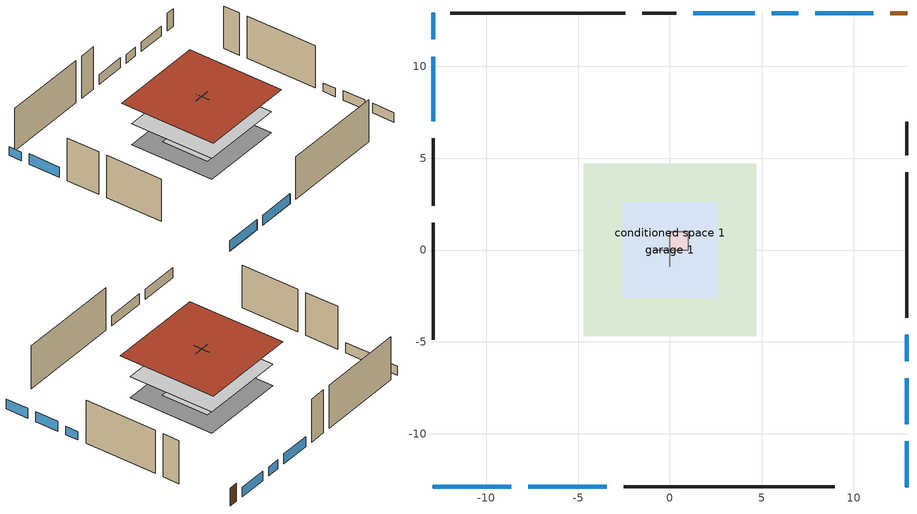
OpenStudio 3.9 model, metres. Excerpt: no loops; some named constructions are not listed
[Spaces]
conditioned space 1
 floor to garage 1 (Floor1 construction): -2.59,-2.59 -2.59,2.59 2.59,2.59 2.59,-2.59 z0
 floor foundation (Slab2 construction): -4.69,-4.69 -4.69,4.69 4.69,4.69 4.69,-4.69 z0
 floor adiabatic (AdiabaticFloorConstruction): -4.69,-4.69 -4.69,4.69 4.69,4.69 4.69,-4.69 z2.44
 wall outside (Wall3 construction): -2.52,-12.89 8.96,-12.89 z0:4.88
 wall outside (Wall4 construction): -12.89,1.49 -12.89,-4.88 z0:4.88
 wall outside (Wall7 construction): -2.43,12.89 -11.97,12.89 z0:4.88
 wall outside (Wall8 construction): 12.89,-3.7 12.89,4.23 z0:4.88
 wall outside (AdiabaticWallConstruction): -12.89,-12.89 -8.63,-12.89 / -7.71,-12.89 -3.45,-12.89 / -12.89,10.53 -12.89,7.01 z0:1.16; -12.89,12.9 -12.89,11.46 / 6.97,12.89 5.53,12.89 z0:0.98; 11.05,12.89 7.9,12.89 z0:1.07; 4.6,12.89 1.26,12.89 z0:1.13; 12.89,-9.47 12.89,-6.97 / 12.89,-12.9 12.89,-10.4 z0:1.1; 12.89,-6.04 12.89,-4.62 z0:0.95
 wall outside (AdiabaticWallConstruction 1): 12.9,12.89 11.98,12.89 z0:2.03
 wall to garage 1 (Wall5 construction): 0.91,0 -0.91,0 z0:4.88
 wall to garage 1 (Wall6 construction): 0,0.91 0,-0.91 z0:4.88
 window (WindowConstruction): -12.89,-12.89 -8.64,-12.89 z0:1.16
 window (WindowConstruction 1): -7.71,-12.89 -3.45,-12.89 z0:1.16
 window (WindowConstruction 2): -12.89,12.89 -12.89,11.46 z0:0.98
 window (WindowConstruction 3): -12.89,10.53 -12.89,7.01 z0:1.16
 window (WindowConstruction 4): 11.05,12.89 7.9,12.89 z0:1.07
 window (WindowConstruction 5): 6.97,12.89 5.53,12.89 z0:0.98
 window (WindowConstruction 6): 4.6,12.89 1.26,12.89 z0:1.13
 window (WindowConstruction 7): 12.89,-9.47 12.89,-6.97 z0:1.1
 window (WindowConstruction 8): 12.89,-6.04 12.89,-4.63 z0:0.94
 window (WindowConstruction 9): 12.89,-12.89 12.89,-10.4 z0:1.1
 door (Door): 12.89,12.89 11.98,12.89 z0:2.03
 ceiling adiabatic (AdiabaticFloorConstruction): 4.69,-4.69 4.69,4.69 -4.69,4.69 -4.69,-4.69 z2.44
 roof outside (Roof1 construction): -5.35,5.35 -5.35,-5.35 5.35,-5.35 5.35,5.35 z4.88
garage 1
 floor foundation (Slab1 construction): -2.59,-2.59 -2.59,2.59 2.59,2.59 2.59,-2.59 z0
 wall outside (Wall1 construction): -12.89,6.08 -12.89,2.42 z0:4.88
 wall outside (Wall2 construction): 0.33,12.89 -1.5,12.89 z0:4.88
 wall outside (Wall9 construction): 12.89,5.16 12.89,6.99 z0:4.88
furnace airloop ret air space
 floor adiabatic (AdiabaticConst): 0,0 0,1 1,1 1,0 z0
 wall adiabatic (AdiabaticConst): 0,1 0,0 1,0 1,1 0,1 z0:1
 ceiling adiabatic (AdiabaticConst): 1,0 1,1 0,1 0,0 z1
[Material] Roughness=Rough
Name | Thickness {m} | Conductivity {W/m-K} | Density {kg/m3} | Specific Heat {J/kg-K} | Thermal Absorptance | Solar Absorptance | Visible Absorptance
osb sheathing 0.75 in. | 0.01905 | 0.115458 | 512.64 | 1214.23 | 0.9 | 0.7 | 0.7
gypsum board | 0.0127 | 0.160291 | 801 | 837.4 | 0.9 | 0.6 | 0.6
osb sheathing 0.5 in. 1; osb sheathing 0.5 in. 2 | 0.0127 | 0.115458 | 512.64 | 1214.23
wall stud and cavity 2 | 0.1397 | 0.335416 | 139.0536 | 1170.24 | 0.9 | 0.7 | 0.7
floor stud and cavity | 0.1397 | 0.923637 | 92.3553 | 1139.71 | 0.9 | 0.7 | 0.7
floor covering | 0.0127 | 0.0433444 | 54.468 | 1339.84 | 0.9 | 0.6 | 0.6
[Construction]
Wall5 construction Reversed: gypsum board, wall stud and cavity 2, osb sheathing 0.5 in. 1
Wall6 construction Reversed: gypsum board, wall stud and cavity 2, osb sheathing 0.5 in. 2
Floor1 construction Reversed: floor covering, osb sheathing 0.75 in., floor stud and cavity
[Schedule:Ruleset]
Name | Default Day Schedule
cooling season schedule | cooling season schedule default day
natural vent schedule | natural vent schedule default day
[Schedule:Day]
cooling season schedule default day; cooling season schedule day; cooling season schedule day 2; natural vent schedule default day: 24, 0, 0
cooling season schedule day 1; natural vent schedule day: 24, 0, 1
[Schedule:Rule] Apply Monday=Yes; Apply Wednesday=Yes; Apply Friday=Yes; Date Specification Type=DateRange; Start Day=1
Name | Schedule Ruleset | Rule Order | Day Schedule | Apply Sunday | Apply Tuesday | Apply Thursday | Apply Saturday | Start Month | End Month | End Day
cooling season schedule allday rule | cooling season schedule | 2 | cooling season schedule day | Yes | Yes | Yes | Yes | 1 | 5 | 31
cooling season schedule allday rule 1 | cooling season schedule | 1 | cooling season schedule day 1 | Yes | Yes | Yes | Yes | 6 | 9 | 30
cooling season schedule allday rule 2 | cooling season schedule | 0 | cooling season schedule day 2 | Yes | Yes | Yes | Yes | 10 | 12 | 31
natural vent schedule rule | natural vent schedule | 0 | natural vent schedule day | No | No | No | No | 1 | 12 | 31
